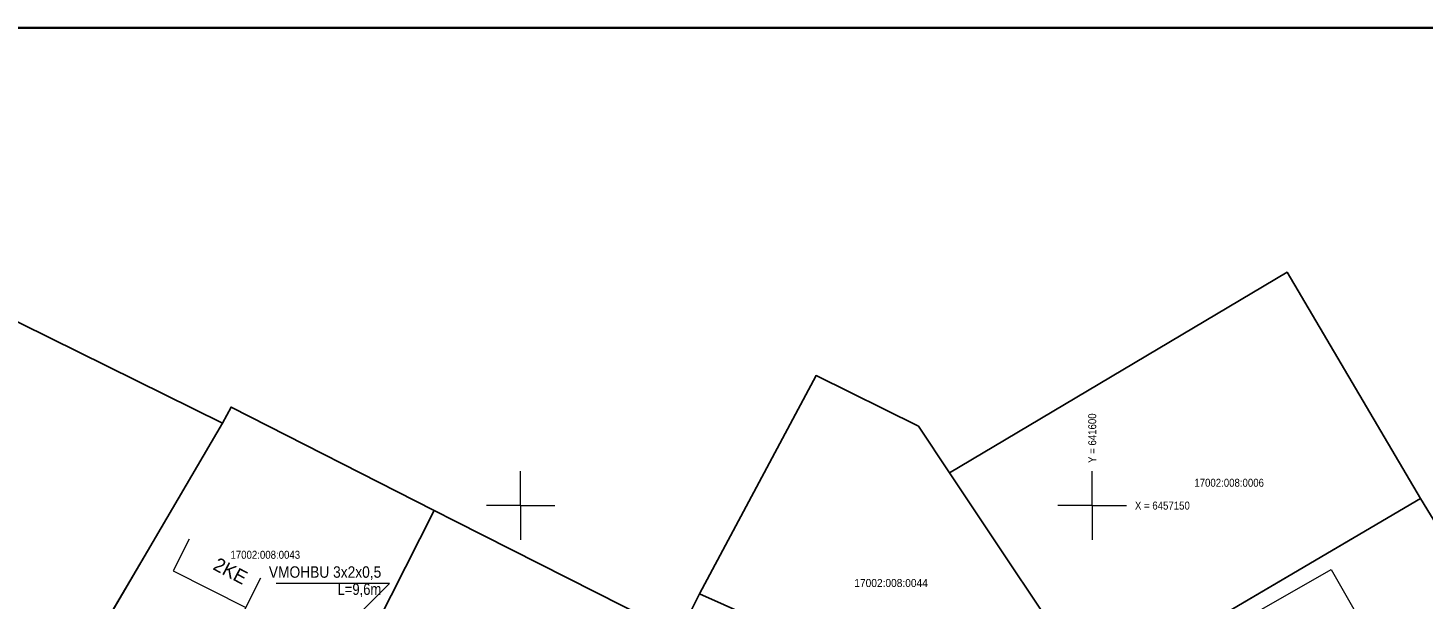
# Model space of a CAD drawing. Extents: x 641435 to 641903, y 6456666 to 6457201.
# Drawn here: x 641506.9 to 641628.9, y 6457141.8 to 6457191.8 of the extents above; entities that cross this region are included whole.
import ezdxf
from ezdxf.enums import TextEntityAlignment as Align

# ---------------------------------------------------------------- set-up
doc = ezdxf.new("R2010")
doc.units = 0
doc.header["$LTSCALE"] = 0.32
for name, color, linetype, lineweight in [('1', 7, 'Continuous', 13), ('28', 7, 'Continuous', 13), ('40', 7, 'Continuous', 25), ('61', 7, 'Continuous', 13), ('63', 7, 'Continuous', 13)]:
    doc.layers.add(name, color=color, linetype=linetype, lineweight=lineweight)
doc.layers.add('58', color=7, linetype='Continuous')

msp = doc.modelspace()

# ---------------------------------------------------------------- linework, layer by layer
at = {"layer": '1'}
for points in [[(641521.01, 6457147.06), (641519.62, 6457144.29), (641525.97, 6457141.09)], [(641527.25, 6457143.64), (641523.84, 6457136.87), (641527.56, 6457135), (641529.68, 6457139.22)]]:
    msp.add_lwpolyline(points, dxfattribs=at)
msp.add_lwpolyline([(641611.76, 6457139.19), (641620.91, 6457144.41), (641623.58, 6457139.73), (641614.43, 6457134.46)], close=True, dxfattribs=at)
at = {"layer": '28'}
msp.add_line((641512.01, 6457136.95), (641518.92, 6457148.63), dxfattribs=at)
at = {"layer": '40'}
for points in [[(641461.16, 6457162.49), (641512, 6457136.85), (641523.93, 6457157.2), (641506.27, 6457165.93), (641472.15, 6457182.78)], [(641628.7, 6457150.61), (641617.04, 6457170.41), (641591.39, 6457155.16), (641587.52, 6457152.87), (641600.2, 6457133.86)], [(641584.1, 6457124.25), (641600.2, 6457133.86), (641587.52, 6457152.87), (641584.8, 6457156.94), (641575.84, 6457161.37), (641565.66, 6457142.29), (641576.18, 6457137.58)], [(641512, 6457136.85), (641531.15, 6457127.27), (641542.45, 6457149.57), (641524.67, 6457158.62), (641523.93, 6457157.2)], [(641640.54, 6457131.28), (641628.7, 6457150.61), (641605.37, 6457136.9), (641618, 6457118.21)], [(641531.15, 6457127.27), (641552.55, 6457116.42), (641563.86, 6457138.72), (641544.28, 6457148.64), (641542.45, 6457149.57)], [(641573.96, 6457105.57), (641584.1, 6457124.25), (641576.18, 6457137.58), (641565.66, 6457142.29), (641563.86, 6457138.72), (641552.55, 6457116.42)]]:
    msp.add_lwpolyline(points, close=True, dxfattribs=at)
at = {"layer": '61'}
msp.add_lwpolyline([(641750.86, 6456986.79), (641465.86, 6456986.79), (641465.86, 6457191.79), (641750.86, 6457191.79)], close=True, dxfattribs=at)
at = {"layer": '61', "lineweight": 35}
msp.add_lwpolyline([(641750.86, 6456986.79), (641465.86, 6456986.79), (641465.86, 6457191.79), (641750.86, 6457191.79)], close=True, dxfattribs=at)
at = {"layer": '61'}
msp.add_lwpolyline([(641527.82, 6457132.47), (641538.54, 6457143.2), (641528.62, 6457143.2)], dxfattribs=at)
at = {"layer": '63'}
for p, q in [((641550, 6457150), (641550, 6457153)), ((641600, 6457150), (641600, 6457153)), ((641550, 6457150), (641547, 6457150)), ((641550, 6457150), (641553, 6457150)), ((641550, 6457150), (641550, 6457147)), ((641600, 6457150), (641597, 6457150)), ((641600, 6457150), (641603, 6457150)), ((641600, 6457150), (641600, 6457147))]:
    msp.add_line(p, q, dxfattribs=at)

# ---------------------------------------------------------------- texts
at = {"layer": '1'}
msp.add_text('2KE', height=1.2, rotation=332.268, dxfattribs=at).set_placement((641523, 6457144.46))
at = {"layer": '58'}
for s, width, p in [('17002:008:0006', 0.9, (641608.93, 6457151.65)), ('17002:008:0043', 0.9, (641524.62, 6457145.35)), ('17002:008:0044', 0.95, (641579.19, 6457142.88))]:
    msp.add_text(s, height=0.7, dxfattribs=dict(at, width=width)).set_placement(p)
at = {"layer": '61'}
for s, width, p in [('VMOHBU 3x2x0,5', 0.9, (641537.81, 6457143.69)), ('L=9,6m', 0.85, (641537.81, 6457142.19))]:
    msp.add_text(s, height=1, dxfattribs=dict(at, width=width)).set_placement(p, align=Align.RIGHT)
at = {"layer": '63', "width": 0.9}
msp.add_text(' Y = 641600', height=0.7, rotation=90, dxfattribs=at).set_placement((641600.35, 6457153.5))
msp.add_text(' X = 6457150', height=0.7, dxfattribs=at).set_placement((641603.5, 6457149.65))

doc.saveas('drawing.dxf')
